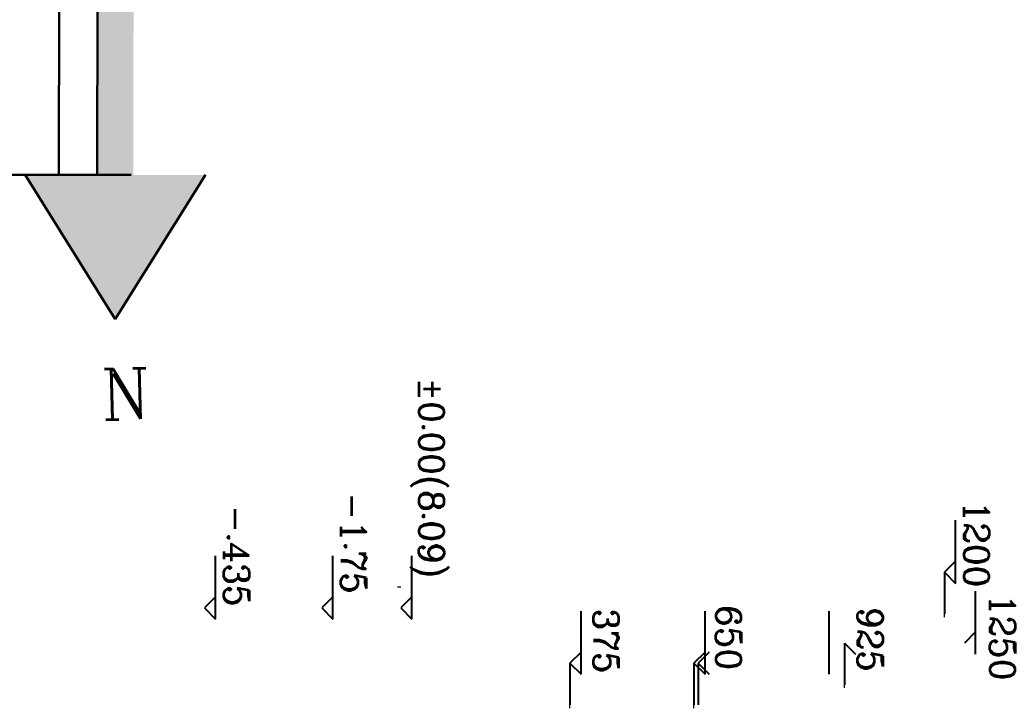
# Model space of a CAD drawing. Header units: millimetres. Extents: x 35860 to 71103, y -11298 to -8385.
# Drawn here: x 67006 to 67557, y -10172 to -9790 of the extents above; entities that cross this region are included whole.
import ezdxf

# ---------------------------------------------------------------- set-up
doc = ezdxf.new("R2010")
doc.units = ezdxf.units.MM
doc.header["$MEASUREMENT"] = 0
doc.layers.get('0').update_dxf_attribs({"lineweight": 15})
doc.layers.add('03_Yazı', color=1, linetype='Continuous', lineweight=30)
doc.layers.add('RAK', color=110, linetype='Continuous')
doc.styles.add('ROMANC', font='romanc', dxfattribs={"height": 0.11})

msp = doc.modelspace()

# ---------------------------------------------------------------- hatches: boundary and pattern name
at = {"layer": '03_Yazı'}
for points in [[(67068.77, -9876.16), (67058.77, -9876.15), (67048.77, -9876.13), (67049.04, -9689.13), (67059.01, -9709.15), (67069.04, -9689.16)], [(67058.66, -9956.15), (67108.77, -9876.22), (67008.77, -9876.08)]]:
    msp.add_hatch(color=256, dxfattribs=at).paths.add_polyline_path(points)

# ---------------------------------------------------------------- linework, layer by layer
for p, q in [((67518.31, -10121.18), (67518.31, -10102.43)), ((67216.98, -10104.53), (67215.23, -10104.53)), ((67462.92, -10160.39), (67462.92, -10141.64)), ((67310.73, -10171.55), (67310.73, -10152.8)), ((67379.48, -10171.55), (67379.48, -10152.8))]:
    msp.add_line(p, q)
for p, q in [((67027.54, -9876.16), (67027.81, -9689.16)), ((67048.77, -9876.13), (67049.04, -9689.13)), ((66967.54, -9876.08), (67067.54, -9876.22)), ((67058.66, -9956.15), (67008.77, -9876.08)), ((67067.54, -9876.22), (67017.54, -9876.15)), ((67058.66, -9956.15), (67108.77, -9876.22))]:
    msp.add_line(p, q, dxfattribs=at)
at = {"layer": 'RAK'}
for p, q in [((67524.45, -10102.45), (67524.45, -10067.51)), ((67524.45, -10102.45), (67524.45, -10067.51)), ((67114.38, -10122.22), (67114.38, -10087.28)), ((67114.38, -10122.22), (67114.38, -10087.28)), ((67179.38, -10122.22), (67179.38, -10087.28)), ((67179.38, -10122.22), (67179.38, -10087.28)), ((67223.13, -10122.22), (67223.13, -10087.28)), ((67223.13, -10122.22), (67223.13, -10087.28)), ((67524.45, -10090.16), (67518.31, -10096.31)), ((67518.31, -10096.31), (67524.45, -10102.45)), ((67518.31, -10096.31), (67518.31, -10119.37)), ((67535.51, -10141.66), (67535.51, -10106.72)), ((67535.51, -10141.66), (67535.51, -10106.72)), ((67114.38, -10109.93), (67108.23, -10116.08)), ((67179.38, -10109.93), (67173.23, -10116.08)), ((67223.13, -10109.93), (67216.98, -10116.08)), ((67108.23, -10116.08), (67114.38, -10122.22)), ((67173.23, -10116.08), (67179.38, -10122.22)), ((67216.98, -10116.08), (67223.13, -10122.22)), ((67316.88, -10152.81), (67316.88, -10117.87)), ((67316.88, -10152.81), (67316.88, -10117.87)), ((67385.63, -10152.81), (67385.63, -10117.87)), ((67385.63, -10152.81), (67385.63, -10117.87)), ((67454.38, -10152.81), (67454.38, -10117.87)), ((67454.38, -10152.81), (67454.38, -10117.87)), ((67535.51, -10129.38), (67529.37, -10135.52)), ((67462.92, -10135.52), (67469.06, -10141.66)), ((67462.92, -10135.52), (67462.92, -10158.59)), ((67316.88, -10140.53), (67310.73, -10146.67)), ((67385.63, -10140.53), (67379.48, -10146.67)), ((67387.93, -10140.53), (67381.78, -10146.67)), ((67310.73, -10146.67), (67316.88, -10152.81)), ((67310.73, -10146.67), (67310.73, -10169.74)), ((67379.48, -10146.67), (67385.63, -10152.81)), ((67379.48, -10146.67), (67379.48, -10169.74)), ((67381.78, -10146.67), (67387.93, -10152.81)), ((67381.78, -10146.67), (67381.78, -10169.74))]:
    msp.add_line(p, q, dxfattribs=at)

# ---------------------------------------------------------------- texts
at = {"layer": '03_Yazı', "style": 'ROMANC'}
for s, height, rotation, p in [('N', 28, 1.5453, (67051.19, -10011.89)), ('%%P0.00(8.09)', 14, 270, (67227.01, -9988.37)), ('-1.75', 14, 270, (67183.78, -10051.91)), ('-.435', 14, 270, (67119.02, -10058.97)), ('1200', 14, 270, (67528.99, -10056.61)), ('1250', 14, 270, (67543.42, -10108.29)), ('375', 14, 270, (67323.72, -10116.46)), ('650', 14, 270, (67391.66, -10114.54)), ('925', 14, 270, (67470.07, -10115.52))]:
    msp.add_text(s, height=height, rotation=rotation, dxfattribs=at).set_placement(p)

doc.saveas('drawing.dxf')
